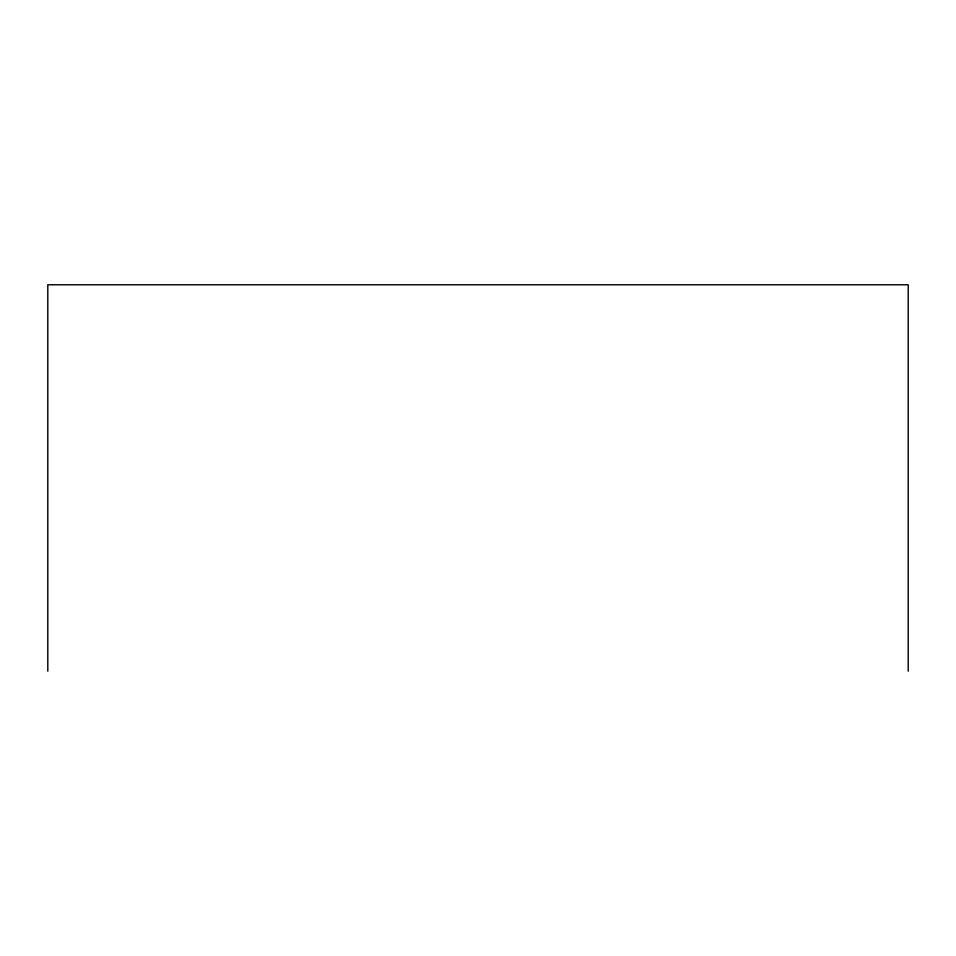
<?xml version="1.0" encoding="UTF-8"?>
<svg xmlns="http://www.w3.org/2000/svg" width="956" height="956" viewBox="0 0 956 956"><rect width="100%" height="100%" fill="white"/><g stroke="black" fill="none" stroke-linecap="round" stroke-linejoin="round"><path stroke-width="1.43" d="M908.2 671.22L908.2 284.78L47.8 284.78L47.8 671.22"/></g></svg>
